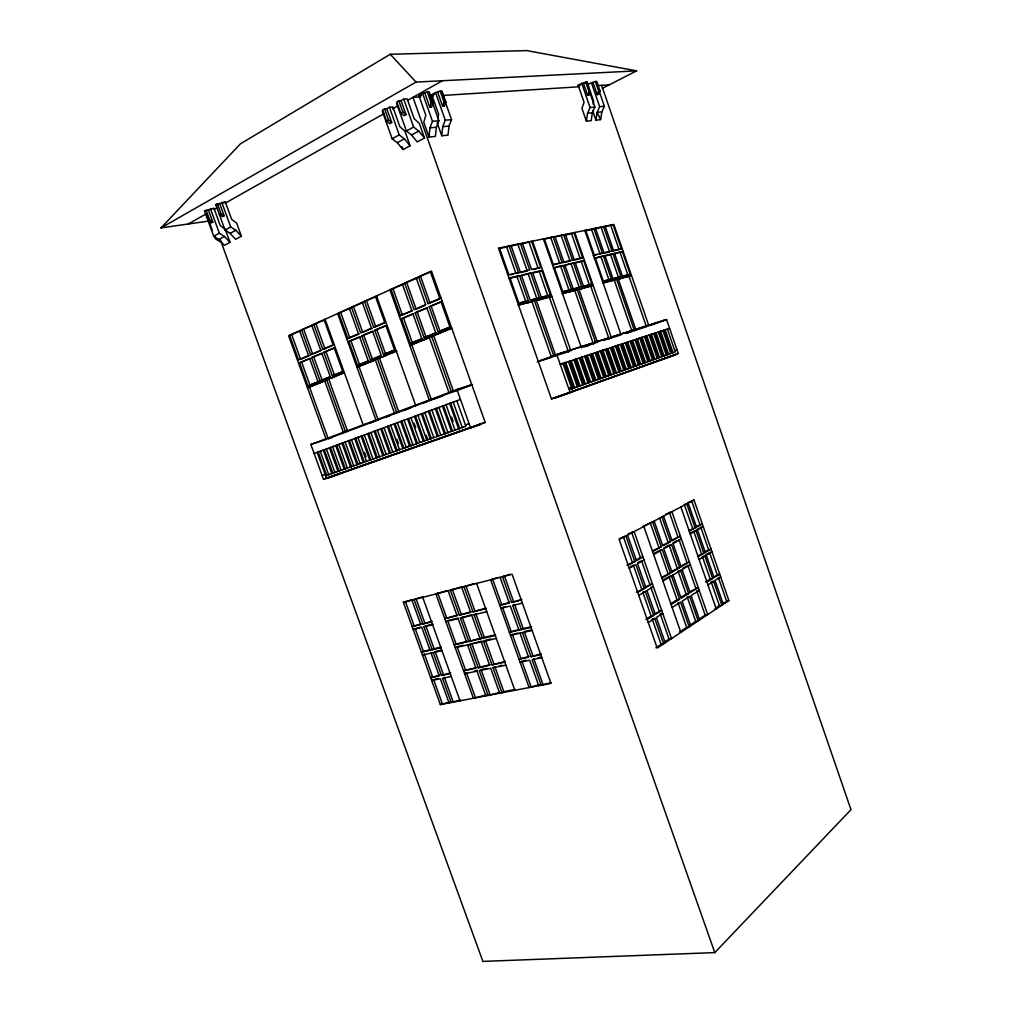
<?xml version="1.0" encoding="UTF-8"?>
<svg xmlns="http://www.w3.org/2000/svg" width="1012" height="1012" viewBox="0 0 1012 1012"><rect width="100%" height="100%" fill="white"/><g stroke="black" fill="none" stroke-linecap="round" stroke-linejoin="round"><path stroke-width="1.5" d="M428.987 137.05L429.948 127.841L432.466 121.301L422.637 93.408L418.854 95.545L425.824 115.305L423.788 122.288L428.987 137.05L435.4 136.405L436.374 127.246L438.892 120.744L429.632 94.47M441.877 92.206L451.529 119.644L448.999 126.083L448.012 135.14L441.738 135.772L442.725 126.664L445.242 120.188L435.539 92.598L431.77 94.711L438.651 114.255L437.766 118.632M586.378 121.2L587.542 113.205L590.072 107.512L581.748 83.376L578.156 85.236L584.063 102.338L581.963 108.41L586.378 121.2L591.185 120.719L592.362 112.762L594.892 107.095L588.554 88.714M599.268 91.384L604.392 106.26L601.862 111.877L600.622 119.58L595.954 120.238L597.131 112.319L599.661 106.677L591.425 82.769L587.858 84.616M593.07 104.097L593.702 101.554L587.112 81.985L581.748 83.376M427.33 91.902L429.151 91.788L433.085 102.958L431.631 107.057L429.822 107.196L431.276 103.085L427.33 91.902L422.637 93.408M440.182 91.105L441.953 91.004L445.837 102.035L444.382 106.108L442.611 106.235L444.066 102.174L440.182 91.105L435.539 92.598M589.085 91.75L590.439 91.649L588.971 95.217L587.605 95.318L589.085 91.75L585.746 82.073M595.385 81.479L596.726 81.39L600.015 90.966L598.547 94.508L597.207 94.597L598.687 91.055L595.385 81.479L591.425 82.769M208.561 221.097L161.022 227.89L240.439 143.831L390.24 54.268L526.746 50.6L636.624 70.865L602.178 88.436M220.376 239.869L482.888 961.4L714.801 952.596L850.978 809.676L601.609 85.337M655.915 647.731L661.064 644.328L663.632 643.809L654.751 618.446L652.183 618.99L661.064 644.328M663.998 642.418L669.046 639.078L671.525 638.572L634.119 531.604L631.589 532.274L640.444 557.587L635.22 560.509M679.482 632.133L686.667 627.377L689.21 626.858L680.595 602.153L672.132 607.491M689.501 625.542L695.712 621.431L698.166 620.913L689.64 596.46L687.211 597.004L695.712 621.431M698.267 619.711L705.162 615.144L707.666 614.613L671.879 511.705L665.807 514.273M714.902 608.693L719.418 605.707L721.91 605.163L713.637 581.331L711.158 581.9L719.418 605.707M722.087 604.012L728.868 600.559L694.03 500.042L688.097 502.534M728.868 600.559L657.218 648.072L619.154 539.485L694.03 500.042M648.262 622.532L654.751 618.446M689.64 596.46L682.113 601.204L690.715 625.859M707.945 584.923L713.637 581.331M720.67 576.903L715.054 580.445L723.314 604.24M647.212 619.521L653.701 615.448L645.314 591.514L642.759 592.109L651.133 616.004L645.934 619.268M671.108 604.556L679.571 599.243L671.449 575.942L668.932 576.536L677.053 599.812L670.994 603.595M681.089 597.282L686.123 594.145L678.091 571.097L680.595 570.49L688.641 593.576L681.101 598.294L672.993 575.031M706.958 582.102L712.663 578.522L704.871 556.043L702.391 556.638L710.184 579.092L705.617 581.951M654.03 614.208L661.696 610.451L655.308 614.448L646.946 590.54M689.944 591.754L698.255 587.555L690.133 592.64L682.113 569.592M712.726 577.51L719.696 574.12L714.08 577.637L706.3 555.196M551.236 682.556L541.18 685.238L532.072 659.71L541.799 657.686M539.181 684.833L529.112 687.553L490.63 579.787L497.929 577.435M503.824 691.639L501.977 692.765L493.034 667.806L494.893 666.731L503.824 691.639L515.247 689.438M500.004 692.398L488.151 695.421L479.271 670.665L490.731 668.287L499.662 693.207M486.342 695.004L473.426 698.255L435.894 593.955L446.924 590.666M662.809 580.18L667.705 577.27M683.125 568.099L686.655 565.999M706.098 554.437L711.967 551.806L699.102 559.472M638.762 595.423L653.385 586.707L650.842 587.302L659.141 611.008M662.898 581.04L690.311 564.709M637.699 592.399L652.348 583.734L644.631 587.39M661.873 578.105L689.324 561.85L681.025 565.91M698.116 556.638L711.006 549.023L703.985 552.312M522.42 632.614L530.996 656.699L541.167 653.866M636.459 592.222L644.264 588.516L635.865 564.519L629.236 568.251M661.873 577.232L670.437 573.032L662.291 549.668L659.849 550.288L667.996 573.614M672.082 571.198L679.596 567.605L671.538 544.469L663.834 548.795L671.968 572.122M698.103 555.841L703.884 553.222L696.066 530.693L693.764 531.287L701.569 553.792M460.384 700.026L451.238 702.518L442.497 678.306L451.263 676.484M412.466 599.572L403.408 602.355L440.372 704.605L449.48 702.113M529.048 656.408L518.992 659.217L528.58 657.205L520.004 633.158M483.546 641.33L491.984 664.871L505.228 661.405M481.687 641.127L469.834 644.404L478.221 667.756L490.099 664.58M161.022 227.89L416.046 82.086L636.624 70.865M476.437 667.452L463.547 670.829L475.944 668.224L467.569 644.91M384.585 108.866L382.612 109.992L386.533 121.073L389.721 123.628L391.707 122.528L386.799 108.701L384.585 108.866L388.519 119.96L391.707 122.528M398.867 100.783L396.843 101.921L400.803 113.104L403.978 115.71L406.002 114.584L401.068 100.631L398.867 100.783L402.827 111.978L406.002 114.584M204.525 211.027L213.937 208.194L220.249 225.549L225.296 229.357L230.015 242.336L224.386 245.347L218.82 239.464L213.722 236.251L204.525 211.027L206.777 210.724M215.784 204.652L225.259 201.805L231.621 219.3L236.669 223.159L241.413 236.239L235.695 239.3L230.116 233.355L225.006 230.091L215.784 204.652L218.048 204.361L216.062 205.474M386.799 108.701L389.43 107.221L392.871 106.981L399.803 126.576L404.926 131.143L410.1 145.779L403.004 149.574L397.286 142.692L392.125 138.77L382.359 111.219M401.068 100.631L403.737 99.125L407.166 98.91L414.148 118.682L419.272 123.312L424.483 138.075L417.26 141.946L411.542 134.988L406.381 130.991L396.552 103.199M222.994 203.083L225.259 201.805M188.219 224.006L206.005 213.975M214.228 209.345L216.973 207.802M225.195 203.159L384.206 113.559M392.428 108.916L397.906 105.83M407.507 100.416L442.421 80.745M433.225 652.601L441.472 675.447L450.656 672.853M630.666 566.644L633.322 565.151L641.709 589.11M637.573 562.761L640.191 561.293M653.676 553.754L658.622 550.983M663.986 547.973L669.122 545.088L677.167 568.187M673.018 542.9L676.585 540.901M696.205 529.871L699.646 527.935M690.26 533.248L692.6 531.933M644.024 559.94L637.509 563.595L645.896 587.555M653.638 554.525L662.291 549.668M681.354 538.953L673.069 543.621L681.101 566.72M690.247 533.969L696.066 530.693M517.764 633.031L510.453 635.296L532.097 630.451M523.191 628.566L521.344 629.603L512.73 605.454L514.602 604.455L523.191 628.566L531.49 626.681M519.308 629.477L509.378 632.31L531.022 627.415M439.739 675.143L430.644 677.711L439.297 675.902L431.061 653.094M386.533 121.073L388.519 119.96M400.803 113.104L402.827 111.978M212.811 222.083L209.674 219.971L208.092 220.856L211.23 222.956L212.811 222.083L208.345 209.838M224.12 215.796L220.983 213.659L219.389 214.557L222.526 216.682L224.12 215.796L219.642 203.45M626.947 565.113L634.815 561.521L625.859 535.955L619.293 538.738M652.639 550.819L661.266 546.746L652.588 521.876L642.658 526.468M662.885 545.076L670.526 541.584L661.949 516.942M671.943 540.041L680.368 536.094L672.057 540.724L663.492 516.133M689.121 530.452L695.092 527.872L686.768 503.862L684.314 504.533L692.625 528.504M695.231 527.05L702.277 523.862L696.534 527.062L688.223 503.09M628.174 565.227L634.815 561.521M652.613 551.578L661.266 546.746M670.526 541.584L662.822 545.885L654.157 521.041M689.261 531.123L695.092 527.872M484.305 637.383L482.484 638.382L474.033 614.777L475.855 613.816L484.305 637.383L495.64 634.815M480.586 638.218L468.784 641.481L460.371 618.066L472.149 614.714M392.125 138.77L399.221 134.9L404.383 138.859L410.1 145.779M406.381 130.991L413.604 127.057L418.766 131.079L424.483 138.075M213.722 236.251L219.338 233.177L224.449 236.428L230.015 242.336M225.006 230.091L230.723 226.979L235.834 230.268L241.413 236.239M397.286 142.692L404.383 138.859M411.542 134.988L418.766 131.079M466.798 641.342L454.186 644.783L495.247 635.498M218.82 239.464L224.449 236.428M230.116 233.355L235.834 230.268M434.097 648.717L432.2 649.742L423.927 626.845L425.85 625.859L434.097 648.717L441.371 647.073M509.858 574.348L502.483 576.713L511.655 602.431L521.787 599.433M430.492 649.54L421.422 652.183L440.916 647.769M509.77 602.355L499.751 605.328L509.264 603.013L500.105 577.333M627.63 534.361L630.274 532.97M474.299 583.557L463.964 586.682L472.971 611.83L486.152 608.098M584.809 83.174L587.112 81.985M462.18 586.694L450.365 590.198L459.322 615.144L471.162 611.741M457.373 615.106L444.787 618.674L457.07 615.688L448.126 590.78M424.812 623L416.033 598.649L414.098 599.597L422.902 623.987L432.048 621.241M420.828 627.073L413.2 629.439L421.776 627.364L430.024 650.235M421.232 623.873L412.162 626.592L420.739 624.505L411.947 600.154M299.59 330.797L308.546 355.554L298.515 359.918L289.609 335.326L300.298 330.937M303.726 329.393L312.683 354.137L310.57 354.681L301.601 329.887L312.594 325.371M334.011 344.89L322.803 349.368L313.771 324.371L324.966 319.792M359.209 333.922L347.837 338.489L338.704 313.087L350.051 308.394M362.271 302.398L371.518 328.204L360.664 332.91L351.468 307.294L363.03 302.537M366.559 300.943L375.794 326.737L373.706 327.255L364.447 301.412L376.16 296.592M412.415 310.81L400.423 315.643L391.049 289.356L403.004 284.41M416.223 277.946L425.723 304.65L414.11 309.697L404.661 283.196L417.02 278.085M439.221 299.172L428.051 303.638L418.551 276.896L430.998 271.735M506.67 247.054L509.112 245.954L518.435 272.544L515.993 273.607L506.67 247.054L499.764 248.471M509.934 246.384L520.472 243.626L529.693 269.938L520.332 272.114L511.022 245.562M521.382 244.044L531.604 241.349L540.712 267.396L533.628 269.521M543.457 239.464L553.197 236.909L562.103 262.437L553.893 264.802M555.462 237.01L563.671 234.759L572.476 260.046L563.848 262.032L554.955 236.555M571.552 233.696L573.93 232.659L582.646 257.68L580.255 258.692L571.552 233.696L565.86 234.873M591.59 229.56L593.867 228.56L602.393 253.114L600.091 254.075L591.59 229.56L586.112 230.685M595.815 228.712L603.557 226.574L611.982 250.9M310.57 354.681L320.741 350.266L311.734 325.295M322.803 349.368L333.125 344.877L324.055 319.716M347.837 338.489L358.514 333.846L349.33 308.268M373.706 327.255L384.737 322.461L375.427 296.44M399.297 316.136L411.833 310.684L402.397 284.22M428.051 303.638L441.03 297.996M309.229 355.642L300.64 359.374L291.747 334.82M313.948 353.58L321.588 350.266M372.252 328.267L362.764 332.391L353.58 306.813M377.172 326.13L385.445 322.537M425.204 305.27L416.172 309.191L406.761 282.727M604.189 226.966L613.044 224.626L621.381 248.724L612.576 251.178M318.666 381.726L307.926 385.901L299.565 362.802L309.596 358.463L318.008 381.714M329.861 377.084L320.045 380.866L311.62 357.59L321.803 353.188L330.266 376.628L307.926 385.901M323.853 352.302L334.2 347.837L342.714 371.467L332.328 375.768L323.853 352.302L335.073 347.837M348.912 341.474L359.589 336.857L368.216 360.879L357.489 365.332L348.912 341.474L360.348 336.907M361.752 335.921L372.606 331.228L381.284 355.452L370.379 359.981L361.752 335.921L373.339 331.291M374.794 330.291L385.825 325.51L394.566 349.937L383.485 354.542L374.794 330.291L386.533 325.586M400.398 319.21L412.934 313.796L421.789 338.64L410.341 343.397L401.536 318.729L413.579 313.897M415.211 312.809L426.836 307.787L435.742 332.847L424.079 337.692L415.211 312.809L427.443 307.914M449.29 327.521L438.095 331.873L429.177 306.775L442.155 301.159M299.565 362.802L310.279 358.539M311.62 357.59L322.701 353.175M429.177 306.775L441.649 301.766M508.884 278.654L519.535 275.669L528.289 300.64L520.421 303.056M520.244 275.998L530.781 273.038L539.434 297.743L531.604 300.159M539.282 271.52L541.787 270.457L550.338 294.909L547.821 295.934L539.282 271.52L531.642 273.316M553.4 268.18L563.153 265.448L571.502 289.407L563.267 291.911M563.924 265.713L573.513 263.006L581.773 286.738L572.235 289.571M574.221 263.284L583.658 260.628L591.843 284.132L582.457 286.915M594.246 258.591L603.392 255.998L611.387 279.046L602.292 281.753M605.277 255.985L612.968 253.759L620.875 276.58L613.234 278.907M613.563 254.025L622.355 251.545L630.185 274.163L622.443 276.175L614.55 253.38M438.095 331.873L449.935 326.965L440.966 301.677M332.328 375.768L342.271 371.935M368.95 360.867L359.576 364.75L351.012 340.943M380.626 356.022L372.454 359.412L363.839 335.389M383.485 354.542L395.249 349.95M410.341 343.397L422.409 338.678M424.079 337.692L436.336 332.91M344.282 372.505L307.458 387.748L310.545 386.748M396.223 351L356.958 367.255L375.895 359.703M451.694 328.04L409.746 345.408L412.947 344.371M325.371 380.613L309.545 387.153L328.255 438.803L332.594 437.184M345.623 432.187L326.686 379.791L344.029 372.897M396.868 412.921L377.451 358.779L396.932 351M429.012 337.73L411.808 344.852L431.491 400.018M451.542 392.365L431.618 336.351L451.289 328.52M526.379 303.208L528.846 302.196M528.251 302.714L530.718 301.702M518.258 305.333L534.437 300.728L553.956 356.388M539.978 299.286L537.524 300.286L549.339 297.199L568.478 351.885M539.358 299.805L541.812 298.806M548.441 297.427L551.768 296.2L518.422 304.916M569.604 291.886L572.033 290.899M571.337 291.443L573.753 290.457M562.343 293.796L577.182 289.558L595.815 343.017M582.292 288.218L579.876 289.204L593.171 285.371L562.444 293.417M581.571 288.762L583.975 287.787M609.502 281.45L611.88 280.488M611.084 281.032L613.462 280.071M602.798 283.208L616.637 279.249L634.461 330.684M621.368 278.009L618.927 278.996L629.009 276.352L646.516 326.965M620.495 278.578L622.924 277.604M628.25 276.554L631.437 275.378L603.025 282.803M326.193 439.486L288.622 335.769L431.466 271.039L485.165 422.396L323.473 479.271L310.861 444.508L457.968 389.203M327.774 438.803L469.96 385.344M369.076 423.37L374.769 421.232M385.332 417.361L389.595 415.755M403.269 410.619L410.568 407.874M422.649 403.231L426.748 401.688M432.908 399.487L442.763 395.781M455.058 391.163L472.427 384.636M538.27 361.398L557.359 354.352L665.352 319.956M651.083 325.181L666.554 319.514L678.28 353.492L570.047 392.365L556.764 354.466L666.554 319.514M314.125 453.528L460.46 399.424M561.711 363.852L562.988 363.384L572.792 391.378L551.451 398.905L498.461 248.142L613.829 224.474L648.97 326.054M599.041 351.581L600.293 351.113L608.819 375.591L607.567 376.034M604.151 349.899L605.404 349.431L613.879 373.782M614.221 346.585L615.473 346.129L623.847 370.228L622.608 370.67M638.521 338.59L639.748 338.147L647.895 361.663M469.188 428.443L481.016 424.192L326.661 478.448L338.881 474.071M551.451 398.905L678.28 353.492M636.017 365.901L627.756 342.094L626.517 342.537L634.777 366.331L675.257 351.923L667.363 329.064M323.473 479.271L340.323 473.262M329.773 474.324L328.723 474.691L320.235 451.263L321.285 450.922M335.946 472.136L334.909 472.515L326.383 448.999M361.17 463.243L360.133 463.61L351.493 439.714M374.073 458.689L373.036 459.056L364.345 434.958M403.889 448.177L402.852 448.544L394.035 423.977L395.072 423.636L403.889 448.177L465.912 426.292L456.829 400.765M420.903 442.168L419.879 442.535L410.986 417.716M448.923 432.288L447.911 432.655L438.904 407.393M463.294 427.216L462.282 427.583L453.212 402.106L454.236 401.764M570.591 389.203L638.42 365.041L630.172 341.297M322.145 475.589L326.243 474.135M465.419 424.913L469.062 423.623M568.643 388.355L571.388 387.381M674.827 350.671L677.041 349.886M655.966 358.779L657.193 358.349L649.135 335.061M665.086 355.528L666.313 355.098L658.344 332.025M592.045 381.562L593.31 381.119L584.632 356.275M597.282 379.702L598.547 379.247L589.92 354.529M602.456 377.855L603.709 377.413L595.132 352.821M627.516 368.925L628.756 368.482L620.432 344.497M641.95 363.789L643.177 363.346L634.979 339.703M404.155 420.233L413.022 444.951L325.662 475.767L326.699 475.4L318.223 452.048L317.173 452.402L326.534 478.183M576.043 387.267L577.321 386.812L568.478 361.575M661.431 359.715L675.687 354.706L555.714 397.716L570.705 392.454M338.64 473.844L340.677 473.123M341.689 472.768L485.165 422.396M339.88 444.04L338.83 444.394L347.407 468.101M333.631 446.355L332.581 446.709L341.133 470.314M398.424 422.396L397.387 422.738L406.217 447.355M378.45 429.784L377.413 430.125L386.154 454.426M358.944 436.994L357.894 437.348L366.559 461.345M447.051 404.42L446.026 404.762L455.058 430.125M432.858 409.658L431.833 409.999L440.815 435.147M425.862 412.251L424.825 412.592L433.781 437.639M418.917 414.819L417.88 415.16L426.798 440.093L427.823 439.727L426.254 435.337M560.218 364.295L669.602 328.331M310.861 444.508L326.294 439.347M471.82 384.75L456.943 389.531L470.504 427.659M455.552 390.113L467.544 386.255M540.585 360.538L569.263 351.379M581.166 347.571L594.575 343.296M603.506 340.449L619.888 335.212M625.846 333.315L645.201 327.142M537.208 361.879L551.477 357.325L531.983 301.74M584.708 346.699L589.047 345.32M626.15 333.467L630.59 332.037M318.54 383.168L320.627 382.574M332.859 377.236L334.947 376.654M330.797 378.083L332.885 377.501M320.564 382.321L322.664 381.739M368.76 362.372L370.835 361.803M358.02 366.812L360.108 366.243M384.029 356.06L386.091 355.49M381.828 356.97L383.902 356.401M370.923 361.474L372.998 360.904M424.635 339.248L426.684 338.691M422.346 340.196L424.395 339.64M438.651 333.441L440.764 332.872M436.298 334.415L438.411 333.846M540.256 297.907L546.316 296.326M621.444 276.769L627.908 275.087L620.09 252.494M528.289 300.64L518.814 303.094L509.972 277.92L519.535 275.669M539.434 297.743L530.161 300.147L521.42 275.226L530.781 273.038M550.338 294.909L541.268 297.262L532.628 272.607L541.787 270.457M571.502 289.407L562.786 291.671L554.348 267.51L563.153 265.448M581.773 286.738L573.235 288.964L564.886 265.03L573.513 263.006M591.843 284.132L583.469 286.307L575.221 262.614L583.658 260.628M611.387 279.046L603.329 281.146L595.258 257.908M620.875 276.58L612.968 278.642L604.986 255.631M417.475 598.282L423.231 596.789M403.408 602.355L512.085 574.234L550.945 683.353L440.372 704.605M640.444 557.587L642.987 556.954L636.459 560.597L627.516 535.082M422.902 623.987L431.58 621.874M459.322 615.144L470.681 612.386L461.674 587.276M472.971 611.83L485.671 608.743M511.655 602.431L521.294 600.091M427.292 625.517L433.085 624.113M458.423 618.016L447.671 620.609L456.007 643.784M505.292 606.732L502.572 607.39L511.123 631.336M423.927 626.845L432.617 624.758M445.824 621.57L458.12 618.61L466.519 641.987M460.371 618.066L471.731 615.334L480.194 638.901M474.033 614.777L486.734 611.716M500.813 608.326L510.339 606.036L518.941 630.147M512.73 605.454L522.382 603.139M594.449 258.098L623.139 251.368M510.516 274.872L513.248 274.239M519.219 272.848L527.252 270.988L518.043 244.714M562.874 262.728L570.072 261.058L561.28 235.809M573.197 260.337L578.839 259.021M593.31 255.656L596.017 255.024M604.29 253.126L609.616 251.887L601.204 227.599M518.435 272.544L508.859 274.771L499.435 247.94M540.712 267.396L531.553 269.508L522.344 243.247M562.103 262.437L553.298 264.486L544.304 238.731M582.646 257.68L574.183 259.641L565.392 234.404M593.437 255.188L622.152 248.535M710.184 579.092L712.663 578.522M686.123 594.145L688.641 593.576M440.941 650.273L435.122 651.576L443.357 674.384M463.281 645.264L457.108 646.643L465.431 669.754M491.086 639.015L485.418 640.292L493.843 663.796M531.173 630.021L524.267 631.577L532.831 655.612M422.447 655.017L441.953 650.653M455.223 647.68L496.31 638.471M677.053 599.812L679.571 599.243M651.133 616.004L653.701 615.448M441.472 675.447L450.239 673.612M478.221 667.756L489.669 665.352L481.244 641.848M491.984 664.871L504.798 662.19M530.996 656.699L540.724 654.663M434.996 679.178L437.88 678.584M474.729 670.918L477.474 670.349M486.797 668.439L481.067 669.628L489.947 694.333M499.156 665.845L502.015 665.251M523.267 660.823L526.012 660.254M537.954 657.813L540.737 657.243M493.034 667.806L505.861 665.15M429.948 127.841L436.374 127.246M442.725 126.664L448.999 126.083M587.542 113.205L592.362 112.762M601.862 111.877L597.131 112.319L600.622 119.58M432.466 121.301L438.892 120.744M445.242 120.188L451.529 119.644M590.072 107.512L594.892 107.095M599.661 106.677L604.392 106.26M598.687 91.055L600.015 90.966M431.276 103.085L433.085 102.958M444.066 102.174L445.837 102.035M418.854 95.545L421.46 95.381M431.77 94.711L434.312 94.546M578.156 85.236L580.597 85.084M420.815 96.836L412.985 97.329L714.801 952.596M430.214 96.241L433.351 96.039M442.75 95.444L579.016 86.779M597.118 85.628L609.199 84.856M221.83 242.791L215.366 238.731L214.329 235.897M390.24 54.268L416.046 82.086M217.378 203.754L220.983 213.659M210.42 208.662L219.338 233.177M206.094 210.142L209.674 219.971M207.713 216.669L209.218 220.806M206.575 214.607L212.267 230.217M345.13 442.067L353.732 465.862M313.796 357.034L322.195 380.272M301.677 362.258L310.026 385.306M221.742 202.261L230.723 226.979M359.045 366.686L378.222 420.031M337.641 313.556L376.186 420.701M437.753 593.032L446.634 617.712M475.273 697.141L466.469 672.638L464.597 673.714L476.994 671.146L485.874 695.864M370.847 432.554L379.563 456.754M325.092 319.248L363.384 425.508M422.738 597.358L460.043 700.823M364.535 452.516L366.066 456.741M444.331 677.268L453.047 701.442M315.972 323.865L324.966 348.811M326.028 351.746L334.479 375.174M449.05 702.935L440.321 678.748L431.669 680.545L433.553 679.482L442.244 703.504M328.773 379.196L347.673 431.517M405.344 601.419L414.085 625.606M415.122 628.452L423.32 651.159M424.344 653.992L432.541 676.661M324.637 380.638L343.549 432.959M476.614 583.418L514.855 690.285M414.11 423.206L415.679 427.583M376.881 329.76L385.559 353.972M465.874 585.733L474.868 610.831M379.513 358.21L398.905 412.263M410.644 445.799L401.802 421.144L400.765 421.498L409.607 446.153M375.262 359.677L394.667 413.744M452.288 589.262L461.219 614.157M471.718 643.366L480.08 666.68M462.218 617.105L470.605 640.482M396.894 439.284L398.45 443.598M390.683 425.217L399.487 449.733M384.016 427.684L392.795 452.086M340.753 312.607L349.874 337.97M429.278 337.325L449.189 393.251M417.286 312.303L426.128 337.135M451.567 417.096L453.072 421.321M504.368 575.765L513.527 601.444M533.792 658.686L542.875 684.175M538.751 685.706L529.655 660.216L520.054 662.202L521.901 661.114L530.933 686.427M403.611 318.211L412.39 342.84M393.086 288.913L402.447 315.149M389.924 289.875L429.48 400.663M492.528 578.839L501.623 604.328M512.312 634.258L520.838 658.129M376.527 295.934L415.831 405.799M389.43 107.221L399.221 134.9M401.966 146.664L403.004 149.574M430.29 271.583L439.84 298.515M420.575 276.466L430.062 303.157M431.175 306.294L440.081 331.341M433.718 335.794L453.616 391.707M437.108 122.629L441.738 135.772M424.913 93.268L429.822 107.196M403.737 99.125L413.604 127.057M623.329 536.626L632.272 562.153M528.264 274.113L536.917 298.78M536.284 300.248L555.765 355.819M517.081 276.719L525.835 301.652M437.753 92.459L442.611 106.235M571.11 264.018L579.37 287.724M659.457 517.613L668.034 542.217M578.889 289.116L597.497 342.486M574.765 290.533L593.386 343.928M550.87 237.934L559.762 263.436M650.172 522.521L658.837 547.365M560.737 266.46L569.086 290.393M678.065 602.722L686.667 627.377M543.406 238.921L581.381 347.635M643.847 526.48L680.836 632.399M579.307 358.02L588.035 382.991M532.514 241.16L570.932 350.974M573.918 359.791L582.697 384.889M641.494 560.559L649.805 584.329M669.046 639.078L660.254 613.955L662.733 613.411L656.358 617.434L665.226 642.759M529.112 242.45L538.207 268.458M610.603 254.733L618.509 277.541M618.218 278.831L636.017 330.19M718.356 577.435L726.54 601.065M691.588 500.7L699.836 524.494M708.539 549.617L700.797 527.29L703.251 526.657L697.521 529.883L705.326 552.375M709.513 552.413L717.23 574.689M614.271 280.197L632.083 331.569M595.486 228.231L603.987 252.747M601.014 256.997L609.009 280.008M625.327 342.878L633.626 366.749M585.657 230.255L594.259 254.999M584.835 230.42L621.128 334.947M680.874 506.974L716.268 608.908M574.778 232.482L611.488 338.021M590.78 286.345L609.072 338.919M669.413 512.376L677.876 536.727M678.951 539.573L686.908 562.432M687.818 565.303L695.763 588.124M705.162 615.144L696.749 590.97L699.254 590.401L691.133 595.511L699.634 619.939M581.28 261.627L589.439 285.106M610.464 347.774L618.889 371.999M593.095 82.655L597.207 94.597M583.443 83.262L587.605 95.318M592.564 110.384L595.954 120.238M662.873 330.532L670.804 353.504M653.765 333.53L661.772 356.717M610.78 225.613L619.104 249.673M644.467 336.591L652.576 360.006M605.151 226.258L613.55 250.533M565.746 362.486L564.468 362.954L573.323 388.228L574.601 387.786L565.746 362.486M571.211 360.689L569.946 361.145L578.737 386.306L580.015 385.85L571.211 360.689M576.625 358.906L575.36 359.374L584.101 384.396L585.379 383.94L576.625 358.906M581.976 357.147L580.711 357.603L589.414 382.498L590.679 382.055L581.976 357.147M587.276 355.402L586.011 355.87L594.664 380.626L595.929 380.183L587.276 355.402M592.526 353.669L591.274 354.137L599.876 378.766L601.128 378.324L592.526 353.669M597.725 351.961L596.473 352.429L605.012 376.945L606.277 376.502L597.725 351.961M602.861 350.278L601.609 350.734L610.109 375.123L611.362 374.68L602.861 350.278M607.946 348.609L606.694 349.064L615.144 373.327L616.397 372.897L607.946 348.609M612.968 346.952L611.729 347.407L620.128 371.556L621.381 371.113L612.968 346.952M617.952 345.307L616.713 345.762L625.062 369.797L626.314 369.355L617.952 345.307M622.886 343.688L621.646 344.143L629.957 368.052L631.197 367.622L622.886 343.688M632.589 340.5L631.349 340.955L639.571 364.624L640.811 364.193L632.589 340.5M637.37 338.919L636.143 339.374L644.315 362.941L645.542 362.498L637.37 338.919M642.114 337.363L640.887 337.818L649.008 361.271L650.235 360.829L642.114 337.363M646.807 335.82L645.58 336.275L653.663 359.614L654.89 359.171L646.807 335.82M651.45 334.289L650.235 334.744L658.268 357.97L659.495 357.54L651.45 334.289M656.054 332.784L654.84 333.226L662.822 356.338L664.049 355.908L656.054 332.784M660.608 331.278L659.394 331.721L667.351 354.731L668.565 354.301L660.608 331.278M665.124 329.798L663.91 330.241L671.816 353.137L673.031 352.707L665.124 329.798M332.859 473.236L331.81 473.603L323.296 450.138L324.346 449.783L332.847 473.224M339.058 471.048L338.008 471.415L329.469 447.848L330.519 447.494L339.058 471.048M345.307 468.847L344.257 469.214L335.693 445.546L336.743 445.204L345.307 468.834M351.607 466.621L350.557 466.987L341.967 443.231L343.017 442.877L351.607 466.621M357.97 464.369L356.932 464.736L348.318 440.89L349.368 440.536L357.97 464.369M364.371 462.117L363.333 462.484L354.693 438.525L355.731 438.183L364.371 462.104M370.822 459.84L369.785 460.207L361.12 436.147L362.157 435.805L370.822 459.84M377.337 457.538L376.3 457.917L367.596 433.756L368.634 433.414L377.337 457.538M383.89 455.236L382.852 455.602L374.124 431.34L375.161 430.998L383.89 455.223M390.505 452.895L389.468 453.262L380.702 428.911L381.752 428.557L390.493 452.895M397.159 450.542L396.135 450.909L387.343 426.457L388.38 426.103L397.159 450.542M417.475 443.382L416.438 443.749L407.57 418.981L408.608 418.639L417.475 443.382M424.357 440.954L423.332 441.321L414.427 416.438L415.464 416.096L424.357 440.954M431.302 438.5L430.277 438.866L421.346 413.883L422.383 413.541L431.302 438.5M438.31 436.033L437.285 436.4L428.329 411.302L429.354 410.961L438.31 436.033M445.369 433.541L444.357 433.908L435.362 408.696L436.387 408.355L445.369 433.541M452.49 431.023L451.478 431.39L442.459 406.078L443.484 405.736L452.49 431.023M459.676 428.493L458.664 428.86L449.606 403.434L450.631 403.092L459.676 428.493"/></g></svg>
